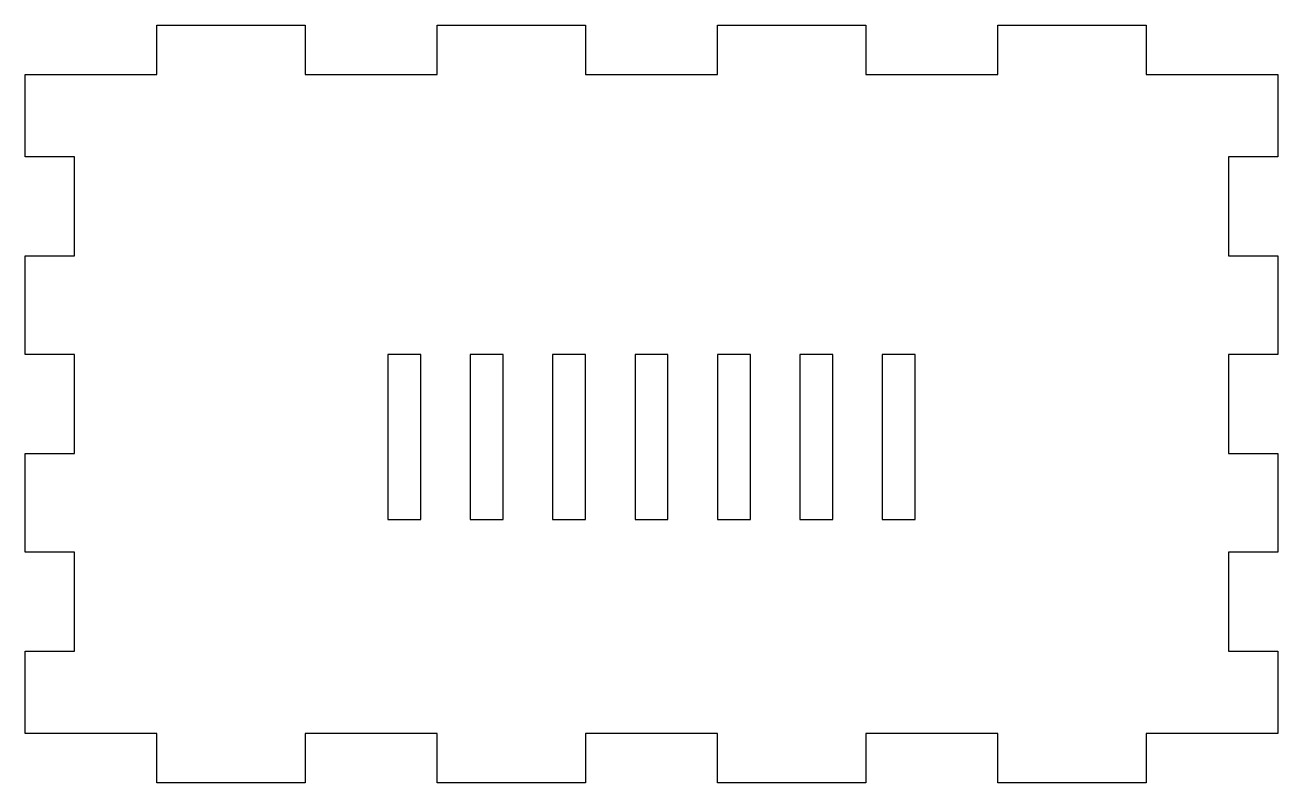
# Model space of a CAD drawing. Header units: millimetres. Extents: x -1 to 75, y -1 to 45.
import ezdxf

# ---------------------------------------------------------------- set-up
doc = ezdxf.new("R2010")
doc.units = ezdxf.units.MM
doc.layers.get('0').update_dxf_attribs({"linetype": 'CONTINUOUS'})

msp = doc.modelspace()

# ---------------------------------------------------------------- linework, layer by layer
for points in [[(-1, 31), (2, 31), (2, 37), (-1, 37), (-1, 42), (7, 42), (7, 45), (16, 45), (16, 42), (24, 42), (24, 45), (33, 45), (33, 42), (41, 42), (41, 45), (50, 45), (50, 42), (58, 42), (58, 45), (67, 45), (67, 42), (75, 42), (75, 37), (72, 37), (72, 31), (75, 31), (75, 25), (72, 25), (72, 19), (75, 19), (75, 13), (72, 13), (72, 7), (75, 7), (75, 2), (67, 2), (67, -1), (58, -1), (58, 2), (50, 2), (50, -1), (41, -1), (41, 2), (33, 2), (33, -1), (24, -1), (24, 2), (16, 2), (16, -1), (7, -1), (7, 2), (-1, 2), (-1, 7), (2, 7), (2, 13), (-1, 13), (-1, 19), (2, 19), (2, 25), (-1, 25)], [(21, 25), (21, 15), (23, 15), (23, 25)], [(26, 25), (26, 15), (28, 15), (28, 25)], [(31, 25), (31, 15), (33, 15), (33, 25)], [(36, 15), (38, 15), (38, 25), (36, 25)], [(41, 15), (43, 15), (43, 25), (41, 25)], [(46, 15), (48, 15), (48, 25), (46, 25)], [(51, 15), (53, 15), (53, 25), (51, 25)]]:
    msp.add_lwpolyline(points, close=True)

doc.saveas('drawing.dxf')
